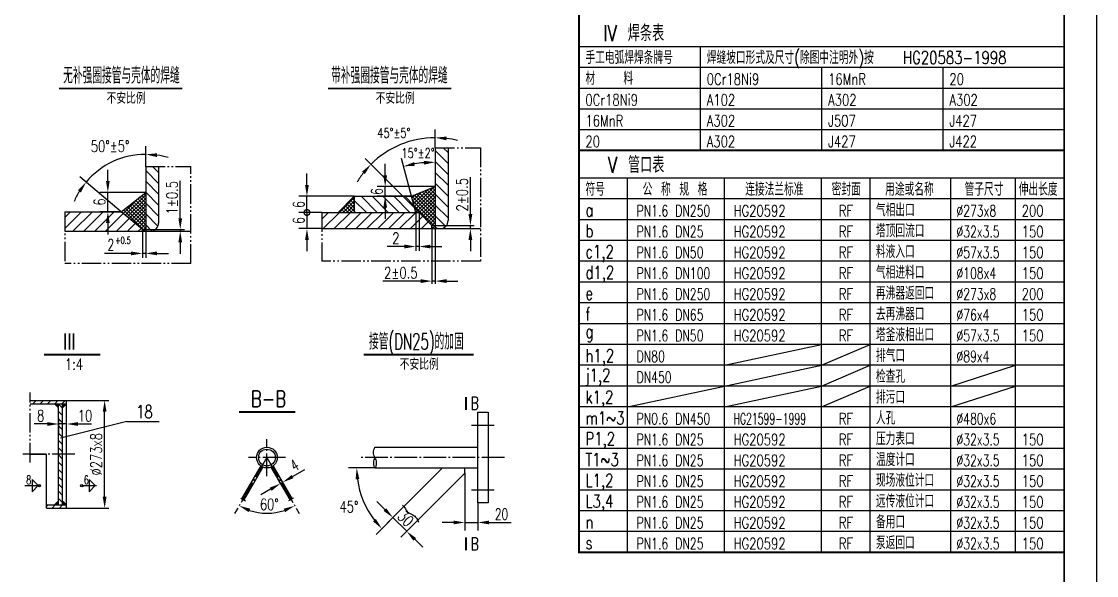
# Model space of a CAD drawing. Header units: millimetres. Extents: x 0 to 11880, y -160 to 16980.
# Drawn here: x 5234 to 11880, y 8463 to 11888 of the extents above; entities that cross this region are included whole.
import ezdxf

# ---------------------------------------------------------------- set-up
doc = ezdxf.new("R2010")
doc.units = ezdxf.units.MM
doc.header["$LTSCALE"] = 10
doc.header["$MEASUREMENT"] = 0
doc.linetypes.add('CENW', pattern=[18, 14, -1.5, 1, -1.5])
doc.linetypes.add('SDHW', pattern=[18.5, 12, -1.5, 1, -1.5, 1, -1.5])
for name, color, linetype in [('1', 2, 'CENW'), ('2', 2, 'Continuous'), ('4', 2, 'SDHW')]:
    doc.layers.add(name, color=color, linetype=linetype)
doc.styles.add('HZ', font='txt', dxfattribs={"width": 0.75, "bigfont": 'HZ'})
doc.styles.add('HZTXT', font='txt.shx', dxfattribs={"width": 0.75, "bigfont": 'hztxt.shx'})
doc.styles.add('xtj', font='complex.shx', dxfattribs={"width": 0.7, "height": 70, "bigfont": 'hz5.shx'})
pattern_1 = [(135, (2871.56, -423.38), (-33.67596, -33.67596), [])]
pattern_2 = [(45, (2871.562, -423.381), (-11.22532, 11.22532), []), (135, (2871.562, -423.381), (-11.22532, -11.22532), [])]

# ---------------------------------------------------------------- blocks, each defined once
blk = doc.blocks.new('_DotSmall')
at = {"color": 0, "linetype": 'ByBlock', "const_width": 0.5}
blk.add_lwpolyline([(-0.0625, 0, 1), (0.0625, 0, 1)], format="xyb", close=True, dxfattribs=at)

msp = doc.modelspace()

# ---------------------------------------------------------------- hatches: boundary and pattern name
at = {"layer": '2'}
h = msp.add_hatch(dxfattribs=at)
h.set_pattern_fill('ANSI31', color=256, scale=15, angle=90, style=0)
h.set_pattern_definition(pattern_1)
h.paths.add_polyline_path([(7871.6552, 11107.58699), (7791.6552, 11107.58699), (7791.6552, 10607.58699), (7821.6552, 10607.58699, 0.4142135624), (7871.6552, 10657.58699)])
h = msp.add_hatch(dxfattribs=at)
h.set_pattern_fill('ANSI31', color=256, scale=15, angle=90, style=0)
h.set_pattern_definition([(135, (1081.7, 1205.01), (-33.67596, -33.67596), [])])
h.paths.add_polyline_path([(6081.79283, 10992.05442), (6001.79283, 10992.05442), (6001.79283, 10592.05442), (6031.79283, 10592.05442, 0.4142135624), (6081.79283, 10642.05442)])
h = msp.add_hatch(dxfattribs=at)
h.set_pattern_fill('ANSI37', color=256, scale=5, style=0)
h.set_pattern_definition(pattern_2)
h.paths.add_polyline_path([(7644.86028, 10807.58699), (7671.6552, 10707.58699), (7691.6552, 10707.58699), (7771.6552, 10627.58699), (7771.6552, 10607.58699), (7791.6552, 10607.58699), (7791.6552, 10867.58699)])
h = msp.add_hatch(dxfattribs=at)
h.set_pattern_fill('ANSI37', color=256, scale=5, style=0)
h.set_pattern_definition([(45, (1081.7, 1205.008), (-11.22532, 11.22532), []), (135, (1081.7, 1205.008), (-11.22532, -11.22532), [])])
h.paths.add_polyline_path([(6001.79283, 10832.05442), (5850.69994, 10712.05442), (5981.79283, 10602.05442), (5981.79283, 10592.05442), (6001.79283, 10592.05442)])
h = msp.add_hatch(dxfattribs=at)
h.set_pattern_fill('ANSI37', color=256, scale=5, style=0)
h.set_pattern_definition(pattern_2)
h.paths.add_polyline_path([(7291.6552, 10807.58699), (7191.6552, 10707.58699), (7291.6552, 10707.58699)])
h = msp.add_hatch(dxfattribs=at)
h.set_pattern_fill('ANSI31', color=256, scale=15, angle=90, style=0)
h.set_pattern_definition(pattern_1)
h.paths.add_polyline_path([(7291.6552, 10807.58699), (7291.6552, 10707.58699), (7671.6552, 10707.58699), (7644.86028, 10807.58699)])
h = msp.add_hatch(dxfattribs=at)
h.set_pattern_fill('ANSI31', color=256, scale=15, style=0)
h.set_pattern_definition([(45, (1081.7, 1205.01), (-33.67596, 33.67596), [])])
h.paths.add_polyline_path([(5501.79283, 10712.05442), (5501.79283, 10592.05442), (5981.79283, 10592.05442), (5981.79283, 10602.05442), (5850.69994, 10712.05442)])
h = msp.add_hatch(dxfattribs=at)
h.set_pattern_fill('ANSI31', color=256, scale=15, style=0)
h.set_pattern_definition([(45, (2871.56, -423.38), (-33.67596, 33.67596), [])])
h.paths.add_polyline_path([(7091.6552, 10707.58699), (7091.6552, 10607.58699), (7771.6552, 10607.58699), (7771.6552, 10627.58699), (7691.6552, 10707.58699)])
h = msp.add_hatch(dxfattribs=at)
h.set_pattern_fill('ANSI31', color=256, scale=10, style=0)
h.set_pattern_definition([(45, (3589.56, 6058.81), (-22.45064, 22.45064), [])])
h.paths.add_polyline_path([(5513.18777, 9525.08013), (5513.18777, 9545.08013), (5288.18777, 9545.08013), (5288.18777, 9525.08013)])
h.paths.add_polyline_path([(5388.18777, 8900.08013), (5388.18777, 8880.08013), (5513.18777, 8880.08013), (5513.18777, 8900.08013)])
for points in [[(5438.18777, 9525.08013), (5463.18777, 9500.08013), (5463.18777, 9525.08013)], [(5488.18777, 9525.08013), (5488.18777, 9500.08013), (5513.18777, 9525.08013)], [(5463.18777, 8925.08013), (5438.18777, 8900.08013), (5463.18777, 8900.08013)], [(5488.18777, 8925.08013), (5488.18777, 8900.08013), (5513.18777, 8900.08013)]]:
    msp.add_hatch(color=256, dxfattribs=at).paths.add_polyline_path(points)
h = msp.add_hatch(dxfattribs=at)
h.set_pattern_fill('ANSI31', color=256, scale=10, angle=90, style=0)
h.set_pattern_definition([(135, (3452.166, 6459.63), (-22.45064, -22.45064), [])])
h.paths.add_polyline_path([(5463.18777, 8900.08013), (5488.18777, 8900.08013), (5488.18777, 9525.08013), (5463.18777, 9525.08013)])

# ---------------------------------------------------------------- linework, layer by layer
at = {"color": 0, "linetype": 'ByBlock'}
for p, q in [((7791.6552, 11107.58699), (7791.6552, 11219.79399)), ((6001.79283, 10992.05442), (6001.79283, 11116.92177)), ((7691.6552, 10707.58699), (7358.75948, 11040.48271)), ((7644.86028, 10807.58699), (7582.32048, 11040.9887)), ((5767.86761, 10902.05442), (5767.86761, 10972.05442)), ((7482.32745, 10937.58699), (7482.32745, 11007.58699)), ((5850.69994, 10712.05442), (5594.5258, 10927.01004)), ((6215.44799, 10672.05442), (6215.44799, 10902.40713)), ((6998.65745, 10877.58699), (6998.65745, 10947.58699)), ((8009.30472, 10697.58699), (8009.30472, 10926.6024)), ((7791.6552, 10867.58699), (7432.32745, 10867.58699)), ((7482.32745, 10807.58699), (7482.32745, 10867.58699)), ((6001.79283, 10832.05442), (5717.86761, 10832.05442)), ((5767.86761, 10712.05442), (5767.86761, 10832.05442)), ((7291.6552, 10807.58699), (6948.65745, 10807.58699)), ((6998.65745, 10707.58699), (6998.65745, 10807.58699)), ((6998.65745, 10707.58699), (6998.65745, 10777.58699)), ((7644.86028, 10807.58699), (7432.32745, 10807.58699)), ((5850.69994, 10712.05442), (5717.86761, 10712.05442)), ((7091.6552, 10707.58699), (6948.65745, 10707.58699)), ((7091.6552, 10707.58699), (6948.65745, 10707.58699)), ((6998.65745, 10707.58699), (6998.65745, 10607.58699)), ((6998.65745, 10707.58699), (6998.65745, 10637.58699)), ((7482.32745, 10737.58699), (7482.32745, 10667.58699)), ((7671.6552, 10707.58699), (7671.6552, 10469.86151)), ((7691.6552, 10707.58699), (7691.6552, 10469.86151)), ((5767.86761, 10642.05442), (5767.86761, 10572.05442)), ((5981.79283, 10602.05442), (6242.48035, 10602.05442)), ((5981.79283, 10592.05442), (5981.79283, 10427.50162)), ((6001.79283, 10592.05442), (6001.79283, 10427.50162)), ((6031.79283, 10592.05442), (6281.79283, 10592.05442)), ((6215.44799, 10592.05442), (6215.44799, 10602.05442)), ((7091.6552, 10607.58699), (6948.65745, 10607.58699)), ((7771.6552, 10627.58699), (8032.34272, 10627.58699)), ((7771.6552, 10607.58699), (7771.6552, 10266.80212)), ((7791.6552, 10607.58699), (7791.6552, 10266.80212)), ((7821.6552, 10607.58699), (8071.6552, 10607.58699)), ((8009.30472, 10607.58699), (8009.30472, 10627.58699)), ((6215.44799, 10522.05442), (6215.44799, 10452.05442)), ((6998.65745, 10537.58699), (6998.65745, 10467.58699)), ((8009.30472, 10537.58699), (8009.30472, 10467.58699)), ((5911.79283, 10454.55934), (5746.2134, 10454.55934)), ((6001.79283, 10454.55934), (5981.79283, 10454.55934)), ((6071.79283, 10454.55934), (6141.79283, 10454.55934)), ((7601.6552, 10497.06959), (7493.68835, 10497.06959)), ((7691.6552, 10497.06959), (7671.6552, 10497.06959)), ((7761.6552, 10497.06959), (7831.6552, 10497.06959)), ((7701.6552, 10283.32218), (7468.76514, 10283.32218)), ((7791.6552, 10283.32218), (7771.6552, 10283.32218)), ((7861.6552, 10283.32218), (7931.6552, 10283.32218)), ((5513.18777, 9545.08013), (5772.96174, 9545.08013)), ((5747.96174, 8915.08013), (5747.96174, 9510.08013)), ((5463.18777, 9438.0513), (5463.18777, 9330.03208)), ((5513.18777, 9399.86727), (5513.18777, 9449.86727)), ((5393.18777, 9399.86727), (5311.70971, 9399.86727)), ((5513.18777, 9399.86727), (5463.18777, 9399.86727)), ((5583.18777, 9399.86727), (5665.8182, 9399.86727)), ((6909.45068, 9074.41567), (6986.09947, 9118.66887)), ((7419.15641, 9128.21213), (7256.4204, 9128.21213)), ((6835.29386, 9030.85906), (6809.9725, 9074.71694)), ((6849.15027, 9038.85906), (6823.82891, 9082.71694)), ((6834.9725, 9031.41567), (6848.82891, 9039.41567)), ((7975.15641, 9096.21213), (7975.15641, 8741.05517)), ((6774.35072, 8996.41567), (6713.72894, 8961.41567)), ((7480.87412, 8870.63042), (7431.37665, 8920.12789)), ((8055.15641, 8912.21213), (8055.15641, 8741.05517)), ((5513.18777, 8880.08013), (5772.96174, 8880.08013)), ((7598.57467, 8889.33601), (7426.60026, 8717.36161)), ((7598.57467, 8889.33601), (7495.01626, 8785.7776)), ((7615.22441, 8736.28013), (7530.3716, 8821.13294)), ((7683.42748, 8804.4832), (7579.86907, 8700.92479)), ((7905.15641, 8791.05517), (7835.15641, 8791.05517)), ((7975.15641, 8791.05517), (8055.15641, 8791.05517)), ((8125.15641, 8791.05517), (8260.88021, 8791.05517)), ((7664.72188, 8686.78265), (7714.21936, 8637.28518))]:
    msp.add_line(p, q, dxfattribs=at)
for p, q in [((7791.6552, 11107.58699), (7791.6552, 10607.58699)), ((7871.6552, 11107.58699), (7871.6552, 10657.58699)), ((6001.79283, 10992.05442), (6001.79283, 10592.05442)), ((6081.79283, 10992.05442), (6081.79283, 10642.05442)), ((7644.86028, 10807.58699), (7791.6552, 10867.58699)), ((5850.69994, 10712.05442), (6001.79283, 10832.05442)), ((7291.6552, 10807.58699), (7191.6552, 10707.58699)), ((7291.6552, 10807.58699), (7644.86028, 10807.58699)), ((7291.6552, 10807.58699), (7291.6552, 10707.58699)), ((7671.6552, 10707.58699), (7644.86028, 10807.58699)), ((5501.79283, 10712.05442), (5850.69994, 10712.05442)), ((5981.79283, 10602.05442), (5850.69994, 10712.05442)), ((7091.6552, 10707.58699), (7691.6552, 10707.58699)), ((7771.6552, 10627.58699), (7691.6552, 10707.58699)), ((5501.79283, 10592.05442), (6031.79283, 10592.05442)), ((5981.79283, 10592.05442), (5981.79283, 10602.05442)), ((7091.6552, 10607.58699), (7821.6552, 10607.58699)), ((7771.6552, 10607.58699), (7771.6552, 10627.58699)), ((5288.18777, 9545.08013), (5513.18777, 9545.08013)), ((5288.18777, 9525.08013), (5513.18777, 9525.08013)), ((5438.18777, 9525.08013), (5463.18777, 9500.08013)), ((5463.18777, 8900.08013), (5463.18777, 9525.08013)), ((5488.18777, 8900.08013), (5488.18777, 9525.08013)), ((5513.18777, 9525.08013), (5488.18777, 9500.08013)), ((5513.18777, 8880.08013), (5513.18777, 9545.08013)), ((8055.15641, 8912.21213), (8055.15641, 9472.21213)), ((8055.15641, 9472.21213), (8119.15641, 9472.21213)), ((8119.15641, 9472.21213), (8119.15641, 8912.21213)), ((7419.15641, 9256.21213), (8055.15641, 9256.21213)), ((5288.18777, 9212.58013), (5388.18777, 9212.58013)), ((5388.18777, 8880.08013), (5388.18777, 9212.58013)), ((6712.69701, 9141.22122), (6594.49937, 8936.4969)), ((6726.55341, 9133.22122), (6608.35577, 8928.4969)), ((6776.19504, 9133.22122), (6894.39268, 8928.4969)), ((6790.05145, 9141.22122), (6908.24909, 8936.4969)), ((7419.15641, 9128.21213), (8055.15641, 9128.21213)), ((7837.45078, 9128.21213), (7598.57467, 8889.33601)), ((7975.15641, 9096.21213), (7975.15641, 9128.21213)), ((5299.62175, 9056.14615), (5299.62175, 8981.14615)), ((5337.12175, 9018.64615), (5299.62175, 9056.14615)), ((5651.75378, 9056.14615), (5651.75378, 8981.14615)), ((5689.25378, 9018.64615), (5651.75378, 9056.14615)), ((7975.15641, 9096.21213), (7683.42748, 8804.4832)), ((5337.12175, 9018.64615), (5299.62175, 8981.14615)), ((5689.25378, 9018.64615), (5651.75378, 8981.14615)), ((5438.18777, 8900.08013), (5463.18777, 8925.08013)), ((5513.18777, 8900.08013), (5488.18777, 8925.08013)), ((8119.15641, 8912.21213), (8055.15641, 8912.21213)), ((5388.18777, 8900.08013), (5513.18777, 8900.08013)), ((5388.18777, 8880.08013), (5513.18777, 8880.08013))]:
    msp.add_line(p, q)
at = {"const_width": 12}
for points in [[(7981.5752, 9566.81113), (7981.5752, 9486.81113)], [(7981.5752, 8618.53781), (7981.5752, 8698.53781)]]:
    msp.add_lwpolyline(points, dxfattribs=at)
for radius in [64, 52]:
    msp.add_circle((6751.37423, 9192.21213), radius)
at = {"color": 0, "linetype": 'ByBlock'}
for centre, radius, start, end in [((7791.6552, 10607.58699), 562.207, 90, 135), ((7791.6552, 10607.58699), 562.207, 75.72305297, 82.861526485), ((6001.79283, 10585.27243), 481.64934, 90, 140), ((6001.79283, 10585.27243), 481.64934, 73.331264664, 81.665632332), ((7791.6552, 10259.7409), 758.80725, 95.287414012, 99.712585988), ((7791.6552, 10607.58699), 562.207, 142.138473515, 149.27694703), ((6001.79283, 10585.27243), 481.64934, 148.334367668, 156.668735336), ((7837.45078, 9128.21213), 531.03038, 187.558162749, 217.441837251), ((6751.37423, 9192.21213), 344.05422, 251.677387755, 288.322612245)]:
    msp.add_arc(centre, radius, start, end, dxfattribs=at)
for centre in [(6031.79283, 10642.05442), (7821.6552, 10657.58699)]:
    msp.add_arc(centre, 50, 270, 0)
for points in [[(7860.79312, 11153.79213), (7862.24572, 11177.0802), (7791.6552, 11169.79399)], [(6070.75999, 11050.19926), (6072.45555, 11073.47091), (6001.79283, 11066.92177)], [(7339.04765, 10960.36447), (7356.54195, 10944.92446), (7394.11482, 11005.12737)], [(7666.13649, 10996.27531), (7661.14339, 11019.06815), (7595.26143, 10992.69241)], [(7721.19158, 11026.97364), (7722.26783, 11003.66514), (7791.6552, 11018.54814)], [(5756.20094, 10902.05442), (5779.53427, 10902.05442), (5767.86761, 10832.05442)], [(7470.66079, 10937.58699), (7493.99412, 10937.58699), (7482.32745, 10867.58699)], [(5582.38998, 10844.94958), (5601.30698, 10831.28973), (5632.82803, 10894.87066)], [(6986.99079, 10877.58699), (7010.32412, 10877.58699), (6998.65745, 10807.58699)], [(7470.66079, 10737.58699), (7493.99412, 10737.58699), (7482.32745, 10807.58699)], [(5756.20094, 10642.05442), (5779.53427, 10642.05442), (5767.86761, 10712.05442)], [(6203.78132, 10672.05442), (6227.11465, 10672.05442), (6215.44799, 10602.05442)], [(7997.63806, 10697.58699), (8020.97139, 10697.58699), (8009.30472, 10627.58699)], [(6203.78132, 10522.05442), (6227.11465, 10522.05442), (6215.44799, 10592.05442)], [(6986.99079, 10537.58699), (7010.32412, 10537.58699), (6998.65745, 10607.58699)], [(7997.63806, 10537.58699), (8020.97139, 10537.58699), (8009.30472, 10607.58699)], [(7601.6552, 10508.73626), (7601.6552, 10485.40293), (7671.6552, 10497.06959)], [(7761.6552, 10508.73626), (7761.6552, 10485.40293), (7691.6552, 10497.06959)], [(5911.79283, 10466.22601), (5911.79283, 10442.89267), (5981.79283, 10454.55934)], [(6071.79283, 10466.22601), (6071.79283, 10442.89267), (6001.79283, 10454.55934)], [(7701.6552, 10294.98885), (7701.6552, 10271.65552), (7771.6552, 10283.32218)], [(7861.6552, 10294.98885), (7861.6552, 10271.65552), (7791.6552, 10283.32218)], [(5736.29507, 9475.08013), (5759.6284, 9475.08013), (5747.96174, 9545.08013)], [(5393.18777, 9411.53394), (5393.18777, 9388.2006), (5463.18777, 9399.86727)], [(5583.18777, 9411.53394), (5583.18777, 9388.2006), (5513.18777, 9399.86727)], [(7299.39277, 9057.59539), (7322.67537, 9059.13328), (7306.4204, 9128.21213)], [(6903.61735, 9084.5193), (6915.28402, 9064.31204), (6848.82891, 9039.41567)], [(6768.51739, 9006.5193), (6780.18405, 8986.31204), (6834.9725, 9031.41567)], [(5736.29507, 8950.08013), (5759.6284, 8950.08013), (5747.96174, 8880.08013)], [(6638.43964, 8854.95632), (6647.99014, 8876.24558), (6579.34712, 8894.25244)], [(6854.75832, 8876.24558), (6864.30881, 8854.95632), (6923.40134, 8894.25244)], [(7489.1237, 8878.88), (7472.62454, 8862.38084), (7530.3716, 8821.13294)], [(7424.60348, 8813.05707), (7407.05274, 8797.68124), (7461.9556, 8752.71694)], [(7905.15641, 8802.72183), (7905.15641, 8779.3885), (7975.15641, 8791.05517)], [(8125.15641, 8802.72183), (8125.15641, 8779.3885), (8055.15641, 8791.05517)], [(7672.97146, 8695.03223), (7656.4723, 8678.53307), (7615.22441, 8736.28013)]]:
    msp.add_solid(points, dxfattribs=at)
at = {"layer": '1'}
for p, q in [((8015.15641, 9392.21213), (8159.15641, 9392.21213)), ((6751.37423, 9078.21213), (6751.37423, 9306.21213)), ((5563.18777, 9212.58013), (5238.18777, 9212.58013)), ((6751.37423, 9192.21213), (6551.37423, 8845.80197)), ((6865.37423, 9192.21213), (6637.37423, 9192.21213)), ((6751.37423, 9192.21213), (6951.37423, 8845.80197)), ((8219.15641, 9192.21213), (7319.15641, 9192.21213)), ((8015.15641, 8992.21213), (8159.15641, 8992.21213))]:
    msp.add_line(p, q, dxfattribs=at)
at = {"layer": '1', "linetype": 'Continuous'}
msp.add_lwpolyline([(0, 0), (0, 16820), (11880, 16820), (11880, 0)], close=True, dxfattribs=at)
at = {"layer": '1', "color": 1, "linetype": 'Continuous', "const_width": 12}
msp.add_lwpolyline([(500, 200), (11680, 200), (11680, 16620), (500, 16620), (500, 200)], dxfattribs=at)
at = {"layer": '2'}
for p, q in [((8680, 11734.28571), (11680, 11734.28571)), ((9430, 11734.28571), (9430, 11091.42857)), ((8680, 11605.71429), (11680, 11605.71429)), ((10180, 11605.71429), (10180, 11091.42857)), ((10930, 11605.71429), (10930, 11091.42857)), ((8680, 11477.14286), (11680, 11477.14286)), ((8680, 11348.57143), (11680, 11348.57143)), ((8680, 11220), (11680, 11220)), ((11680, 10920), (8680, 10920)), ((8980, 8605.71429), (8980, 10920)), ((9580, 8605.71429), (9580, 10920)), ((10180, 8605.71429), (10180, 10920)), ((10480, 8605.71429), (10480, 10920)), ((10980, 8605.71429), (10980, 10920)), ((11380, 8605.71429), (11380, 10920)), ((11680, 10791.42857), (8680, 10791.42857)), ((11680, 10662.85714), (8680, 10662.85714)), ((11680, 10534.28571), (8680, 10534.28571)), ((11680, 10405.71429), (8680, 10405.71429)), ((11680, 10277.14286), (8680, 10277.14286)), ((11680, 10148.57143), (8680, 10148.57143)), ((11680, 10020), (8680, 10020)), ((11680, 9891.42857), (8680, 9891.42857)), ((9580, 9762.85714), (10180, 9891.42857)), ((10180, 9762.85714), (10480, 9891.42857)), ((11680, 9762.85714), (8680, 9762.85714)), ((9580, 9634.28571), (10180, 9762.85714)), ((10180, 9634.28571), (10480, 9762.85714)), ((10980, 9634.28571), (11380, 9762.85714)), ((11680, 9634.28571), (8680, 9634.28571)), ((8980, 9505.71429), (9580, 9634.28571)), ((9580, 9505.71429), (10180, 9634.28571)), ((10180, 9505.71429), (10480, 9634.28571)), ((10980, 9505.71429), (11380, 9634.28571)), ((11680, 9505.71429), (8680, 9505.71429)), ((5884.2161, 9416.23484), (5476.10997, 9313.02386)), ((5884.2161, 9416.23484), (6084.2161, 9416.23484)), ((11680, 9377.14286), (8680, 9377.14286)), ((11680, 9248.57143), (8680, 9248.57143)), ((11680, 9120), (8680, 9120)), ((5254.62175, 9018.64615), (5344.62175, 9018.64615)), ((5606.75378, 9018.64615), (5696.75378, 9018.64615)), ((11680, 8991.42857), (8680, 8991.42857)), ((11680, 8862.85714), (8680, 8862.85714)), ((11680, 8734.28571), (8680, 8734.28571))]:
    msp.add_line(p, q, dxfattribs=at)
at = {"layer": '2', "color": 1, "linetype": 'Continuous'}
msp.add_lwpolyline([(500, 200), (500, 16620), (11680, 16620), (11680, 200)], close=True, dxfattribs=at)
msp.add_lwpolyline([(500, 200), (500, 16620), (11680, 16620), (11680, 200)], close=True, dxfattribs=at)
at = {"layer": '2', "color": 1, "const_width": 12}
msp.add_lwpolyline([(8680, 16405.71429), (11680, 16405.71429), (11680, 8605.71429), (8680, 8605.71429)], close=True, dxfattribs=at)
at = {"layer": '2', "const_width": 12}
for points in [[(5466.21151, 11473.99105), (6228.2593, 11473.99105)], [(7129.70065, 11473.99105), (7891.74844, 11473.99105)], [(5372.54919, 9829.3043), (5721.6822, 9829.3043)], [(7350.07569, 9829.3043), (8030.14455, 9829.3043)], [(6578.46285, 9474.77031), (6927.59585, 9474.77031)]]:
    msp.add_lwpolyline(points, dxfattribs=at)
at = {"layer": '2', "color": 1, "const_width": 12}
msp.add_lwpolyline([(8680, 11091.42857), (11680, 11091.42857)], dxfattribs=at)
at = {"layer": '2'}
for points in [[(7794.74904, 9566.81113, 0, 30, 0), (7899.74904, 9566.81113, 0, 0, 0), (7981.5752, 9566.81113, 0, 0, 0)], [(5450.68777, 8912.58013, 0, 15, 0), (5413.56466, 8949.70324, 0, 0, 0), (5344.62175, 9018.64615, 0, 0, 0)], [(5500.68777, 8912.58013, 0, 15, 0), (5537.81087, 8949.70324, 0, 0, 0), (5606.75378, 9018.64615, 0, 0, 0)], [(7794.74904, 8618.53781, 0, 30, 0), (7899.74904, 8618.53781, 0, 0, 0), (7981.5752, 8618.53781, 0, 0, 0)]]:
    msp.add_lwpolyline(points, format="xyseb", dxfattribs=at)
at = {"layer": '2', "const_width": 5}
msp.add_lwpolyline([(5485.68777, 9399.86727, 1), (5490.68777, 9399.86727, 1)], format="xyb", close=True, dxfattribs=at)
at = {"layer": '2'}
for centre in [(5344.62175, 9018.64615), (5606.75378, 9018.64615)]:
    msp.add_circle(centre, 7.5, dxfattribs=at)
for points in [[(7419.15641, 9192.21213), (7409.15641, 9160.21213), (7419.15641, 9128.21213), (7429.15641, 9160.21213), (7419.15641, 9192.21213), (7409.15641, 9224.21213), (7419.15641, 9256.21213)], [(6589.39394, 8943.67463), (6594.49937, 8936.4969), (6601.11753, 8932.73827), (6608.35577, 8928.4969), (6618.70348, 8925.18302)], [(6913.35451, 8943.67463), (6908.24909, 8936.4969), (6901.63093, 8932.73827), (6894.39268, 8928.4969), (6884.04497, 8925.18302)], [(7588.61194, 8898.39687), (7598.57467, 8889.33601), (7617.85942, 8859.72066), (7664.96801, 8829.77957), (7683.42748, 8804.4832), (7688.12087, 8792.54192)]]:
    msp.add_spline(points, degree=3, dxfattribs=at)
at = {"layer": '4'}
for p, q in [((7791.6552, 11107.58699), (8071.6552, 11107.58699)), ((8071.6552, 11107.58699), (8071.6552, 10407.58699)), ((6001.79283, 10992.05442), (6281.79283, 10992.05442)), ((6281.79283, 10392.05442), (6281.79283, 10992.05442)), ((5501.79283, 10712.05442), (5501.79283, 10392.05442)), ((7091.6552, 10707.58699), (7091.6552, 10407.58699)), ((6281.79283, 10392.05442), (5501.79283, 10392.05442)), ((8071.6552, 10407.58699), (7091.6552, 10407.58699)), ((5288.18777, 9162.58013), (5288.18777, 9595.08013))]:
    msp.add_line(p, q, dxfattribs=at)
at = {"layer": 'Defpoints', "color": 0, "linetype": 'ByBlock'}
for p in [(7646.14532, 11150.63725), (7791.6552, 11107.58699), (7791.6552, 11107.58699), (5863.65424, 11046.68745), (6001.79283, 10992.05442), (7659.8897, 11007.02016), (7482.32745, 10867.58699), (7791.6552, 10867.58699), (5767.86761, 10832.05442), (6001.79283, 10832.05442), (6998.65745, 10807.58699), (7291.6552, 10807.58699), (7644.86028, 10807.58699), (7644.86028, 10807.58699), (5501.79283, 10712.05442), (5850.69994, 10712.05442), (5850.69994, 10712.05442), (7091.6552, 10707.58699), (7091.6552, 10707.58699), (7671.6552, 10707.58699), (7671.6552, 10707.58699), (7691.6552, 10707.58699), (7691.6552, 10707.58699), (5501.79283, 10592.05442), (5981.79283, 10602.05442), (5981.79283, 10602.05442), (5981.79283, 10592.05442), (6001.79283, 10592.05442), (6001.79283, 10592.05442), (6031.79283, 10592.05442), (6215.44799, 10602.05442), (6998.65745, 10607.58699), (7091.6552, 10607.58699), (7771.6552, 10627.58699), (7771.6552, 10627.58699), (7771.6552, 10607.58699), (7791.6552, 10607.58699), (7791.6552, 10607.58699), (7791.6552, 10607.58699), (7821.6552, 10607.58699), (8009.30472, 10627.58699), (5981.79283, 10454.55934), (7671.6552, 10497.06959), (7771.6552, 10283.32218), (5513.18777, 9545.08013), (5747.96174, 9545.08013), (5463.18777, 9457.88649), (5463.18777, 9399.86727), (5513.18777, 9399.86727), (6751.37423, 9192.21213), (6751.37423, 9192.21213), (7419.15641, 9128.21213), (7837.45078, 9128.21213), (8055.15641, 9128.21213), (6848.82891, 9039.41567), (6849.15027, 9038.85906), (7975.15641, 9096.21213), (6835.29386, 9030.85906), (8055.15641, 8912.21213), (5513.18777, 8880.08013), (6551.37423, 8845.80197), (6951.37423, 8845.80197), (7598.57467, 8889.33601), (7598.57467, 8889.33601), (7530.3716, 8821.13294), (7683.42748, 8804.4832), (8055.15641, 8791.05517)]:
    msp.add_point(p, dxfattribs=at)

# ---------------------------------------------------------------- block references
at = {"color": 0, "linetype": 'ByBlock', "xscale": 70, "yscale": 70, "zscale": 70}
for rotation in [270, 90]:
    msp.add_blockref('_DotSmall', (6998.65745, 10707.58699), dxfattribs=dict(at, rotation=rotation))

# ---------------------------------------------------------------- texts
at = {"color": 0, "linetype": 'ByBlock', "attachment_point": 5}
for s, insert, char_height, style in [('45%%d%%p5%%d', (7535.37139, 11199.37151), 60, 'HZ'), ('50%%d%%p5%%d', (5781.93709, 11116.98914), 70, 'HZ'), ('15%%d%%p2%%d', (7684.77256, 11074.92262), 60, 'HZ'), ('2', (7548.32213, 10548.06959), 70, 'HZ'), ('2%%p0.5', (7579.33602, 10334.32218), 70, 'HZ'), ('8', (5352.69321, 9450.86727), 70, 'HZ'), ('10', (5626.25406, 9450.86727), 70, 'HZ'), ('60%%d', (6766.08267, 8902.75251), 70, 'HZ'), ('45%%d', (7258.15591, 8888.26034), 70, 'HZ'), ('\\A1;20', (8201.7631, 8842.05517), 70, 'xtj')]:
    msp.add_mtext(s, dxfattribs=dict(at, insert=insert, char_height=char_height, style=style))
at = {"color": 0, "linetype": 'ByBlock', "char_height": 70, "attachment_point": 5}
for s, insert, rotation, style in [('2%%p0.5', (7958.30472, 10817.29463), 90, 'HZ'), ('1%%p0.5', (6164.44799, 10799.06178), 90, 'HZ'), ('\\A1;6', (7431.32745, 10837.58699), 90, 'xtj'), ('6', (5716.86761, 10772.05442), 90, 'HZ'), ('\\A1;6', (6947.65745, 10757.58699), 90, 'xtj'), ('\\A1;6', (6947.65745, 10657.58699), 90, 'xtj'), ('%%c273x8', (5695.98242, 9212.58013), 90, 'HZ'), ('4', (6922.08648, 9144.18493), 30, 'xtj'), ('30', (7608.86045, 8814.76898), 315, 'HZ')]:
    msp.add_mtext(s, dxfattribs=dict(at, insert=insert, rotation=rotation, style=style))
at = {"layer": '2'}
for s, height, style, width, p in [('IV 焊条表 ', 100, 'HZTXT', 0.75, (8831.8934, 11766.42857)), ('手工电弧焊焊条牌号', 80, 'HZTXT', 0.75, (8720.67835, 11625.6302)), ('焊缝坡口形式及尺寸(除图中注明外)按   HG20583-1998', 80, 'HZTXT', 0.75, (9470.67835, 11625.6302)), ('无补强圈接管与壳体的焊缝', 100, 'HZ', 0.6, (5491.80205, 11504.62854)), ('带补强圈接管与壳体的焊缝', 100, 'HZ', 0.6, (7148.38426, 11504.62854)), ('材   料', 80, 'HZTXT', 0.75, (8720.67835, 11497.05878)), ('0Cr18Ni9', 70, 'HZTXT', 0.75, (9470.67835, 11497.05878)), ('16MnR', 70, 'HZTXT', 0.75, (10220.67835, 11497.05878)), ('20', 70, 'HZTXT', 0.75, (10970.67835, 11497.05878)), ('不安比例', 70, 'HZ', 0.75, (5759.94006, 11379.34912)), ('不安比例', 70, 'HZ', 0.75, (7423.42919, 11379.34912)), ('0Cr18Ni9', 70, 'HZTXT', 0.75, (8720.67835, 11368.48735)), ('A102', 70, 'HZTXT', 0.75, (9470.67835, 11368.48735)), ('A302', 70, 'HZTXT', 0.75, (10220.67835, 11368.48735)), ('A302', 70, 'HZTXT', 0.75, (10970.67835, 11368.48735)), ('16MnR', 70, 'HZTXT', 0.75, (8720.67835, 11239.91592)), ('A302', 70, 'HZTXT', 0.75, (9470.67835, 11239.91592)), ('J507', 70, 'HZTXT', 0.75, (10220.67835, 11239.91592)), ('J427', 70, 'HZTXT', 0.75, (10970.67835, 11239.91592)), ('20', 70, 'HZTXT', 0.75, (8720.67835, 11111.34449)), ('A302', 70, 'HZTXT', 0.75, (9470.67835, 11111.34449)), ('J427', 70, 'HZTXT', 0.75, (10220.67835, 11111.34449)), ('J422', 70, 'HZTXT', 0.75, (10970.67835, 11111.34449)), ('V 管口表', 100, 'HZTXT', 0.75, (8858.93604, 10952.14286)), ('符号', 80, 'HZTXT', 0.75, (8720.67835, 10811.34449)), ('公 称 规 格', 80, 'HZTXT', 0.75, (9074.15177, 10811.34449)), ('连接法兰标准', 80, 'HZTXT', 0.75, (9708.33061, 10811.34449)), ('密封面', 80, 'HZTXT', 0.75, (10242.93813, 10811.34449)), ('用途或名称', 80, 'HZTXT', 0.75, (10573.55028, 10811.34449)), ('管子尺寸', 80, 'HZTXT', 0.75, (11064.42783, 10811.34449)), ('伸出长度', 80, 'HZTXT', 0.75, (11399.24977, 10811.34449)), ('气相出口', 80, 'HZTXT', 0.75, (10516.48537, 10682.77306)), ('a', 80, 'HZTXT', 0.75, (8720.67835, 10682.77306)), ('PN1.6 DN250', 70, 'HZTXT', 0.7, (9036.86575, 10682.77306)), ('HG20592', 70, 'HZTXT', 0.75, (9636.16415, 10682.77306)), ('RF', 70, 'HZTXT', 0.75, (10287.0398, 10682.77306)), ('%%c273x8', 70, 'HZTXT', 0.7, (11014.17027, 10682.77306)), ('200', 70, 'HZTXT', 0.75, (11417.37144, 10682.77306)), ('b', 80, 'HZTXT', 0.75, (8720.67835, 10554.20163)), ('塔顶回流口', 80, 'HZTXT', 0.75, (10516.48537, 10554.20163)), ('PN1.6 DN25', 70, 'HZTXT', 0.7, (9036.86575, 10554.20163)), ('HG20592', 70, 'HZTXT', 0.75, (9636.16415, 10554.20163)), ('RF', 70, 'HZTXT', 0.75, (10287.0398, 10554.20163)), ('%%c32x3.5', 70, 'HZTXT', 0.7, (11014.17027, 10554.20163)), ('150', 70, 'HZTXT', 0.75, (11417.37144, 10554.20163)), ('c1,2', 80, 'HZTXT', 0.75, (8720.67835, 10425.6302)), ('料液入口', 80, 'HZTXT', 0.75, (10516.48537, 10425.6302)), ('PN1.6 DN50', 70, 'HZTXT', 0.7, (9036.86575, 10425.6302)), ('HG20592', 70, 'HZTXT', 0.75, (9636.16415, 10425.6302)), ('RF', 70, 'HZTXT', 0.75, (10287.0398, 10425.6302)), ('%%c57x3.5', 70, 'HZTXT', 0.7, (11014.17027, 10425.6302)), ('150', 70, 'HZTXT', 0.75, (11417.37144, 10425.6302)), ('d1,2', 80, 'HZTXT', 0.75, (8720.67835, 10297.05878)), ('气相进料口', 80, 'HZTXT', 0.75, (10516.48537, 10297.05878)), ('PN1.6 DN100', 70, 'HZTXT', 0.7, (9036.86575, 10297.05878)), ('HG20592', 70, 'HZTXT', 0.75, (9636.16415, 10297.05878)), ('RF', 70, 'HZTXT', 0.75, (10287.0398, 10297.05878)), ('%%c108x4', 70, 'HZTXT', 0.7, (11014.17027, 10297.05878)), ('150', 70, 'HZTXT', 0.75, (11417.37144, 10297.05878)), ('PN1.6 DN250', 70, 'HZTXT', 0.7, (9036.86575, 10168.48735)), ('HG20592', 70, 'HZTXT', 0.75, (9636.16415, 10168.48735)), ('RF', 70, 'HZTXT', 0.75, (10287.0398, 10168.48735)), ('再沸器返回口', 80, 'HZTXT', 0.75, (10516.48537, 10168.48735)), ('%%c273x8', 70, 'HZTXT', 0.7, (11014.17027, 10168.48735)), ('200', 70, 'HZTXT', 0.75, (11417.37144, 10168.48735)), ('e', 80, 'HZTXT', 0.75, (8720.67835, 10168.48735)), ('f', 80, 'HZTXT', 0.75, (8720.67835, 10039.91592)), ('PN1.6 DN65', 70, 'HZTXT', 0.7, (9036.86575, 10039.91592)), ('HG20592', 70, 'HZTXT', 0.75, (9636.16415, 10039.91592)), ('RF', 70, 'HZTXT', 0.75, (10287.0398, 10039.91592)), ('去再沸器口', 80, 'HZTXT', 0.75, (10516.48537, 10039.91592)), ('%%c76x4', 70, 'HZTXT', 0.7, (11014.17027, 10039.91592)), ('150', 70, 'HZTXT', 0.75, (11417.37144, 10039.91592)), ('接管(DN25)的加固', 100, 'HZ', 0.6, (7382.4061, 9859.94179)), ('g', 80, 'HZTXT', 0.75, (8720.67835, 9932.69774)), ('PN1.6 DN50', 70, 'HZTXT', 0.7, (9036.86575, 9911.34449)), ('HG20592', 70, 'HZTXT', 0.75, (9636.16415, 9911.34449)), ('RF', 70, 'HZTXT', 0.75, (10287.0398, 9911.34449)), ('塔釜液相出口', 80, 'HZTXT', 0.75, (10516.48537, 9911.34449)), ('%%c57x3.5', 70, 'HZTXT', 0.7, (11014.17027, 9911.34449)), ('150', 70, 'HZTXT', 0.75, (11417.37144, 9911.34449)), ('III', 100, 'HZ', 0.75, (5491.65315, 9859.94179)), ('h1,2', 80, 'HZTXT', 0.75, (8720.67835, 9782.77306)), ('DN80', 70, 'HZTXT', 0.7, (9036.86575, 9782.77306)), ('排气口', 80, 'HZTXT', 0.75, (10516.48537, 9782.77306)), ('%%c89x4', 70, 'HZTXT', 0.7, (11014.17027, 9782.77306)), ('1:4', 70, 'HZ', 0.75, (5502.34146, 9734.66237)), ('不安比例', 70, 'HZ', 0.75, (7571.90961, 9734.66237)), ('j1,2', 80, 'HZTXT', 0.75, (8720.67835, 9661.69847)), ('DN450', 70, 'HZTXT', 0.7, (9036.86575, 9654.20163)), ('检查孔', 80, 'HZTXT', 0.75, (10516.48537, 9654.20163)), ('B-B', 100, 'HZ', 0.75, (6652.00601, 9505.4078)), ('k1,2', 80, 'HZTXT', 0.75, (8720.67835, 9525.6302)), ('排污口', 80, 'HZTXT', 0.75, (10516.48537, 9525.6302)), ('18', 80, 'HZ', 0.75, (5942.46272, 9436.18031)), ('B', 80, 'xtj', 0.7, (8010.69679, 9488.34219)), ('m1~3', 80, 'HZTXT', 0.75, (8720.67835, 9397.05878)), ('PN0.6 DN450', 70, 'HZTXT', 0.7, (9036.86575, 9397.05878)), ('HG21599-1999', 70, 'HZTXT', 0.6, (9636.16415, 9397.05878)), ('RF', 70, 'HZTXT', 0.75, (10287.0398, 9397.05878)), ('人孔', 80, 'HZTXT', 0.75, (10516.48537, 9397.05878)), ('%%c480x6', 70, 'HZTXT', 0.7, (11014.17027, 9397.05878)), ('P1,2', 80, 'HZTXT', 0.75, (8720.67835, 9268.48735)), ('PN1.6 DN25', 70, 'HZTXT', 0.7, (9036.86575, 9268.48735)), ('HG20592', 70, 'HZTXT', 0.75, (9636.16415, 9268.48735)), ('RF', 70, 'HZTXT', 0.75, (10287.0398, 9268.48735)), ('压力表口', 80, 'HZTXT', 0.75, (10516.48537, 9268.48735)), ('%%c32x3.5', 70, 'HZTXT', 0.7, (11014.17027, 9268.48735)), ('150', 70, 'HZTXT', 0.75, (11417.37144, 9268.48735)), ('T1~3', 80, 'HZTXT', 0.75, (8720.67835, 9139.91592)), ('PN1.6 DN25', 70, 'HZTXT', 0.7, (9036.86575, 9139.91592)), ('HG20592', 70, 'HZTXT', 0.75, (9636.16415, 9139.91592)), ('RF', 70, 'HZTXT', 0.75, (10287.0398, 9139.91592)), ('温度计口', 80, 'HZTXT', 0.75, (10516.48537, 9139.91592)), ('%%c32x3.5', 70, 'HZTXT', 0.7, (11014.17027, 9139.91592)), ('150', 70, 'HZTXT', 0.75, (11417.37144, 9139.91592)), ('8', 52.5, 'xtj', 0.7, (5262.99198, 9028.23256)), ('6', 52.5, 'xtj', 0.7, (5618.96971, 9028.23256)), ('L1,2', 80, 'HZTXT', 0.75, (8720.67835, 9011.34449)), ('PN1.6 DN25', 70, 'HZTXT', 0.7, (9036.86575, 9011.34449)), ('HG20592', 70, 'HZTXT', 0.75, (9636.16415, 9011.34449)), ('RF', 70, 'HZTXT', 0.75, (10287.0398, 9011.34449)), ('现场液位计口', 80, 'HZTXT', 0.75, (10516.48537, 9011.34449)), ('%%c32x3.5', 70, 'HZTXT', 0.7, (11014.17027, 9011.34449)), ('150', 70, 'HZTXT', 0.75, (11417.37144, 9011.34449)), ('L3,4', 80, 'HZTXT', 0.75, (8720.67835, 8882.77306)), ('PN1.6 DN25', 70, 'HZTXT', 0.7, (9036.86575, 8882.77306)), ('HG20592', 70, 'HZTXT', 0.75, (9636.16415, 8882.77306)), ('RF', 70, 'HZTXT', 0.75, (10287.0398, 8882.77306)), ('远传液位计口', 80, 'HZTXT', 0.75, (10516.48537, 8882.77306)), ('%%c32x3.5', 70, 'HZTXT', 0.7, (11014.17027, 8882.77306)), ('150', 70, 'HZTXT', 0.75, (11417.37144, 8882.77306)), ('备用口', 80, 'HZTXT', 0.75, (10516.48537, 8754.20163)), ('n', 80, 'HZTXT', 0.75, (8720.67835, 8754.20163)), ('PN1.6 DN25', 70, 'HZTXT', 0.7, (9036.86575, 8754.20163)), ('HG20592', 70, 'HZTXT', 0.75, (9636.16415, 8754.20163)), ('RF', 70, 'HZTXT', 0.75, (10287.0398, 8754.20163)), ('%%c32x3.5', 70, 'HZTXT', 0.7, (11014.17027, 8754.20163)), ('150', 70, 'HZTXT', 0.75, (11417.37144, 8754.20163)), ('泵返回口', 80, 'HZTXT', 0.75, (10516.48537, 8625.6302)), ('B', 80, 'xtj', 0.7, (8010.69679, 8618.72839)), ('s', 80, 'HZTXT', 0.75, (8720.67835, 8625.6302)), ('PN1.6 DN25', 70, 'HZTXT', 0.7, (9036.86575, 8625.6302)), ('HG20592', 70, 'HZTXT', 0.75, (9636.16415, 8625.6302)), ('RF', 70, 'HZTXT', 0.75, (10287.0398, 8625.6302)), ('%%c32x3.5', 70, 'HZTXT', 0.7, (11014.17027, 8625.6302)), ('150', 70, 'HZTXT', 0.75, (11417.37144, 8625.6302))]:
    msp.add_text(s, height=height, dxfattribs=dict(at, style=style, width=width)).set_placement(p)
at = {"layer": '2', "color": 0, "style": 'xtj', "width": 0.7}
for s, height, p in [('2', 70, (5764.59787, 10472.69264)), ('+0.5', 42, (5813.59787, 10514.69264))]:
    msp.add_text(s, height=height, dxfattribs=at).set_placement(p)

doc.saveas('drawing.dxf')
